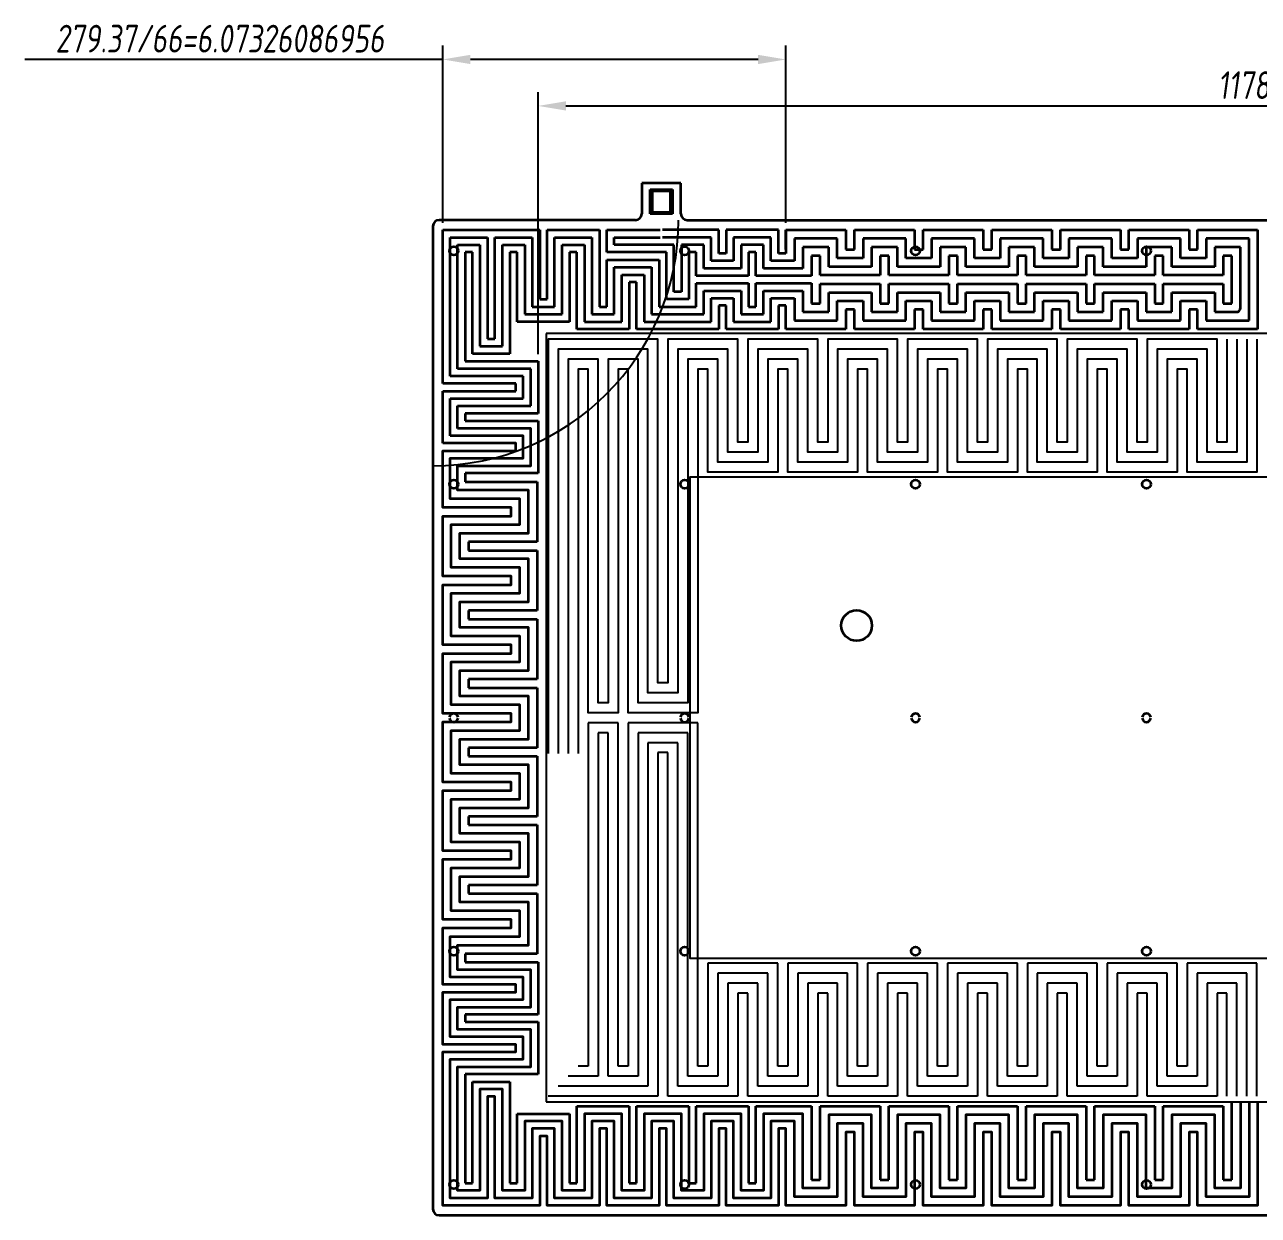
# Model space of a CAD drawing. Header units: millimetres. Extents: x -5937 to 68925, y -3068 to 5300.
# Drawn here: x 52521 to 53526, y 1814 to 2783 of the extents above; entities that cross this region are included whole.
import ezdxf

# ---------------------------------------------------------------- set-up
doc = ezdxf.new("R2010")
doc.units = ezdxf.units.MM
doc.header["$LTSCALE"] = 7
doc.layers.add('参照', color=6, linetype='Continuous', lineweight=9)
doc.layers.add('发热分区', color=20, linetype='Continuous')
doc.styles.add('斜仿宋', font='tssdeng.shx', dxfattribs={"width": 0.8, "oblique": 8, "bigfont": 'tssdchn.shx'})

msp = doc.modelspace()

# ---------------------------------------------------------------- linework, layer by layer
at = {"color": 1}
for p, q in [((52861.727, 2621.921), (52861.727, 2766.314)), ((53141.099, 2621.921), (53141.099, 2766.314)), ((52861.727, 2755.025), (52521.384, 2755.025)), ((53118.521, 2755.025), (52884.305, 2755.025)), ((52939.465, 2515.072), (52939.465, 2728.484)), ((52962.043, 2717.195), (54095.411, 2717.195)), ((53004.487, 2215.212), (52980.104, 2215.212)), ((52980.104, 2215.212), (52980.104, 1935.551)), ((53004.487, 1935.551), (53004.487, 2215.212)), ((53069.509, 2215.212), (53012.615, 2215.212)), ((53012.615, 2215.212), (53012.615, 1935.551)), ((53069.509, 1935.551), (53069.509, 2215.212)), ((52996.359, 2207.085), (52988.232, 2207.085)), ((52988.232, 2207.085), (52988.232, 1927.423)), ((52996.359, 1927.423), (52996.359, 2207.085)), ((53061.381, 2207.085), (53020.743, 2207.085)), ((53020.743, 2207.085), (53020.743, 1927.423)), ((53061.381, 1927.423), (53061.381, 2207.085)), ((53053.253, 2198.957), (53028.87, 2198.957)), ((53028.87, 2198.957), (53028.87, 1919.295)), ((53045.126, 2190.829), (53036.998, 2190.829)), ((53036.998, 2190.829), (53036.998, 1911.168)), ((53045.126, 1911.168), (53045.126, 2190.829)), ((53053.253, 1919.295), (53053.253, 2198.957)), ((53134.531, 2019.531), (53077.637, 2019.531)), ((53077.637, 2019.531), (53077.637, 1935.551)), ((53134.531, 1935.551), (53134.531, 2019.531)), ((53199.552, 2019.531), (53142.658, 2019.531)), ((53142.658, 2019.531), (53142.658, 1935.551)), ((53199.552, 1935.551), (53199.552, 2019.531)), ((53264.574, 2019.531), (53207.68, 2019.531)), ((53207.68, 2019.531), (53207.68, 1935.551)), ((53264.574, 1935.551), (53264.574, 2019.531)), ((53329.596, 2019.531), (53272.702, 2019.531)), ((53272.702, 2019.531), (53272.702, 1935.551)), ((53329.596, 1935.551), (53329.596, 2019.531)), ((53394.618, 2019.531), (53337.724, 2019.531)), ((53337.724, 2019.531), (53337.724, 1935.551)), ((53394.618, 1935.551), (53394.618, 2019.531)), ((53459.64, 2019.531), (53402.746, 2019.531)), ((53402.746, 2019.531), (53402.746, 1935.551)), ((53459.64, 1935.551), (53459.64, 2019.531)), ((53524.661, 2019.531), (53467.767, 2019.531)), ((53467.767, 2019.531), (53467.767, 1935.551)), ((53524.661, 1911.168), (53524.661, 2019.531)), ((53126.403, 2011.404), (53085.764, 2011.404)), ((53085.764, 2011.404), (53085.764, 1927.423)), ((53126.403, 1927.423), (53126.403, 2011.404)), ((53191.425, 2011.404), (53150.786, 2011.404)), ((53150.786, 2011.404), (53150.786, 1927.423)), ((53191.425, 1927.423), (53191.425, 2011.404)), ((53256.447, 2011.404), (53215.808, 2011.404)), ((53215.808, 2011.404), (53215.808, 1927.423)), ((53256.447, 1927.423), (53256.447, 2011.404)), ((53321.468, 2011.404), (53280.83, 2011.404)), ((53280.83, 2011.404), (53280.83, 1927.423)), ((53321.468, 1927.423), (53321.468, 2011.404)), ((53386.49, 2011.404), (53345.851, 2011.404)), ((53345.851, 2011.404), (53345.851, 1927.423)), ((53386.49, 1927.423), (53386.49, 2011.404)), ((53451.512, 2011.404), (53410.873, 2011.404)), ((53410.873, 2011.404), (53410.873, 1927.423)), ((53451.512, 1927.423), (53451.512, 2011.404)), ((53516.534, 2011.404), (53475.895, 2011.404)), ((53475.895, 2011.404), (53475.895, 1927.423)), ((53516.534, 1911.168), (53516.534, 2011.404)), ((53118.275, 2003.276), (53093.892, 2003.276)), ((53093.892, 2003.276), (53093.892, 1919.295)), ((53118.275, 1919.295), (53118.275, 2003.276)), ((53183.297, 2003.276), (53158.914, 2003.276)), ((53158.914, 2003.276), (53158.914, 1919.295)), ((53183.297, 1919.295), (53183.297, 2003.276)), ((53248.319, 2003.276), (53223.936, 2003.276)), ((53223.936, 2003.276), (53223.936, 1919.295)), ((53248.319, 1919.295), (53248.319, 2003.276)), ((53313.341, 2003.276), (53288.957, 2003.276)), ((53288.957, 2003.276), (53288.957, 1919.295)), ((53313.341, 1919.295), (53313.341, 2003.276)), ((53378.362, 2003.276), (53353.979, 2003.276)), ((53353.979, 2003.276), (53353.979, 1919.295)), ((53378.362, 1919.295), (53378.362, 2003.276)), ((53443.384, 2003.276), (53419.001, 2003.276)), ((53419.001, 2003.276), (53419.001, 1919.295)), ((53443.384, 1919.295), (53443.384, 2003.276)), ((53508.406, 2003.276), (53484.023, 2003.276)), ((53484.023, 2003.276), (53484.023, 1919.295)), ((53508.406, 1911.168), (53508.406, 2003.276)), ((53110.147, 1995.148), (53102.02, 1995.148)), ((53102.02, 1995.148), (53102.02, 1911.168)), ((53110.147, 1911.168), (53110.147, 1995.148)), ((53175.169, 1995.148), (53167.042, 1995.148)), ((53167.042, 1995.148), (53167.042, 1911.168)), ((53175.169, 1911.168), (53175.169, 1995.148)), ((53240.191, 1995.148), (53232.063, 1995.148)), ((53232.063, 1995.148), (53232.063, 1911.168)), ((53240.191, 1911.168), (53240.191, 1995.148)), ((53305.213, 1995.148), (53297.085, 1995.148)), ((53297.085, 1995.148), (53297.085, 1911.168)), ((53305.213, 1911.168), (53305.213, 1995.148)), ((53370.235, 1995.148), (53362.107, 1995.148)), ((53362.107, 1995.148), (53362.107, 1911.168)), ((53370.235, 1911.168), (53370.235, 1995.148)), ((53435.256, 1995.148), (53427.129, 1995.148)), ((53427.129, 1995.148), (53427.129, 1911.168)), ((53435.256, 1911.168), (53435.256, 1995.148)), ((53500.278, 1995.148), (53492.151, 1995.148)), ((53492.151, 1995.148), (53492.151, 1911.168)), ((53500.278, 1911.168), (53500.278, 1995.148)), ((52980.104, 1935.551), (52971.976, 1935.551)), ((53012.615, 1935.551), (53004.487, 1935.551)), ((53077.637, 1935.551), (53069.509, 1935.551)), ((53142.658, 1935.551), (53134.531, 1935.551)), ((53207.68, 1935.551), (53199.552, 1935.551)), ((53272.702, 1935.551), (53264.574, 1935.551)), ((53337.724, 1935.551), (53329.596, 1935.551)), ((53402.746, 1935.551), (53394.618, 1935.551)), ((53467.767, 1935.551), (53459.64, 1935.551)), ((53028.87, 1919.295), (52955.721, 1919.295)), ((52988.232, 1927.423), (52963.848, 1927.423)), ((53020.743, 1927.423), (52996.359, 1927.423)), ((53093.892, 1919.295), (53053.253, 1919.295)), ((53085.764, 1927.423), (53061.381, 1927.423)), ((53158.914, 1919.295), (53118.275, 1919.295)), ((53150.786, 1927.423), (53126.403, 1927.423)), ((53223.936, 1919.295), (53183.297, 1919.295)), ((53215.808, 1927.423), (53191.425, 1927.423)), ((53288.957, 1919.295), (53248.319, 1919.295)), ((53280.83, 1927.423), (53256.447, 1927.423)), ((53353.979, 1919.295), (53313.341, 1919.295)), ((53345.851, 1927.423), (53321.468, 1927.423)), ((53419.001, 1919.295), (53378.362, 1919.295)), ((53410.873, 1927.423), (53386.49, 1927.423)), ((53484.023, 1919.295), (53443.384, 1919.295)), ((53475.895, 1927.423), (53451.512, 1927.423)), ((53036.998, 1911.168), (52947.593, 1911.168)), ((53102.02, 1911.168), (53045.126, 1911.168)), ((53167.042, 1911.168), (53110.147, 1911.168)), ((53232.063, 1911.168), (53175.169, 1911.168)), ((53297.085, 1911.168), (53240.191, 1911.168)), ((53362.107, 1911.168), (53305.213, 1911.168)), ((53427.129, 1911.168), (53370.235, 1911.168)), ((53492.151, 1911.168), (53435.256, 1911.168))]:
    msp.add_line(p, q, dxfattribs=at)
at = {"color": 7, "linetype": 'Continuous', "lineweight": 35}
for p, q in [((53039.727, 2654.276), (53023.727, 2654.276)), ((53023.727, 2654.276), (53023.727, 2629.276)), ((53055.727, 2654.276), (53039.727, 2654.276)), ((53055.727, 2629.276), (53055.727, 2654.276)), ((53030.727, 2649.276), (53032.227, 2647.776)), ((53030.727, 2629.276), (53030.727, 2649.276)), ((53030.727, 2649.276), (53048.727, 2649.276)), ((53032.227, 2647.776), (53032.227, 2630.776)), ((53047.227, 2647.776), (53032.227, 2647.776)), ((53047.227, 2647.776), (53048.727, 2649.276)), ((53047.227, 2630.776), (53047.227, 2647.776)), ((53048.727, 2649.276), (53048.727, 2629.276)), ((53018.727, 2624.276), (52858.727, 2624.276)), ((53032.227, 2630.776), (53030.727, 2629.276)), ((53048.727, 2629.276), (53030.727, 2629.276)), ((53032.227, 2630.776), (53047.227, 2630.776)), ((53048.727, 2629.276), (53047.227, 2630.776)), ((53060.727, 2624.276), (53996.727, 2624.276)), ((52853.727, 2619.276), (52853.727, 1819.276))]:
    msp.add_line(p, q, dxfattribs=at)
at = {"color": 1}
for points in [[(53500.278, 2527.385), (53500.278, 2443.404), (53492.151, 2443.404), (53492.151, 2527.385), (53435.256, 2527.385), (53435.256, 2443.404), (53427.129, 2443.404), (53427.129, 2527.385), (53370.235, 2527.385), (53370.235, 2443.404), (53362.107, 2443.404), (53362.107, 2527.385), (53305.213, 2527.385), (53305.213, 2443.404), (53297.085, 2443.404), (53297.085, 2527.385), (53240.191, 2527.385), (53240.191, 2443.404), (53232.063, 2443.404), (53232.063, 2527.385), (53175.169, 2527.385), (53175.169, 2443.404), (53167.042, 2443.404), (53167.042, 2527.385), (53110.147, 2527.385), (53110.147, 2443.404), (53102.02, 2443.404), (53102.02, 2527.385), (53045.126, 2527.385), (53045.126, 2247.723), (53036.998, 2247.723), (53036.998, 2527.385), (52947.593, 2527.385), (52947.593, 2190.062)], [(53508.406, 2527.385), (53508.406, 2435.277), (53484.023, 2435.277), (53484.023, 2519.257), (53443.384, 2519.257), (53443.384, 2435.277), (53419.001, 2435.277), (53419.001, 2519.257), (53378.362, 2519.257), (53378.362, 2435.277), (53353.979, 2435.277), (53353.979, 2519.257), (53313.341, 2519.257), (53313.341, 2435.277), (53288.957, 2435.277), (53288.957, 2519.257), (53248.319, 2519.257), (53248.319, 2435.277), (53223.936, 2435.277), (53223.936, 2519.257), (53183.297, 2519.257), (53183.297, 2435.277), (53158.914, 2435.277), (53158.914, 2519.257), (53118.275, 2519.257), (53118.275, 2435.277), (53093.892, 2435.277), (53093.892, 2519.257), (53053.253, 2519.257), (53053.253, 2239.596), (53028.87, 2239.596), (53028.87, 2519.257), (52955.721, 2519.257), (52955.721, 2190.062)], [(53516.534, 2527.385), (53516.534, 2427.149), (53475.895, 2427.149), (53475.895, 2511.13), (53451.512, 2511.13), (53451.512, 2427.149), (53410.873, 2427.149), (53410.873, 2511.13), (53386.49, 2511.13), (53386.49, 2427.149), (53345.851, 2427.149), (53345.851, 2511.13), (53321.468, 2511.13), (53321.468, 2427.149), (53280.83, 2427.149), (53280.83, 2511.13), (53256.447, 2511.13), (53256.447, 2427.149), (53215.808, 2427.149), (53215.808, 2511.13), (53191.425, 2511.13), (53191.425, 2427.149), (53150.786, 2427.149), (53150.786, 2511.13), (53126.403, 2511.13), (53126.403, 2427.149), (53085.764, 2427.149), (53085.764, 2511.13), (53061.381, 2511.13), (53061.381, 2231.468), (53020.743, 2231.468), (53020.743, 2511.13), (52996.359, 2511.13), (52996.359, 2231.468), (52988.232, 2231.468), (52988.232, 2511.13), (52963.848, 2511.13), (52963.848, 2190.062)], [(53524.661, 2527.385), (53524.661, 2419.021), (53467.767, 2419.021), (53467.767, 2503.002), (53459.64, 2503.002), (53459.64, 2419.021), (53402.746, 2419.021), (53402.746, 2503.002), (53394.618, 2503.002), (53394.618, 2419.021), (53337.724, 2419.021), (53337.724, 2503.002), (53329.596, 2503.002), (53329.596, 2419.021), (53272.702, 2419.021), (53272.702, 2503.002), (53264.574, 2503.002), (53264.574, 2419.021), (53207.68, 2419.021), (53207.68, 2503.002), (53199.552, 2503.002), (53199.552, 2419.021), (53142.658, 2419.021), (53142.658, 2503.002), (53134.531, 2503.002), (53134.531, 2419.021), (53077.637, 2419.021), (53077.637, 2503.002), (53069.509, 2503.002), (53069.509, 2223.34), (53012.615, 2223.34), (53012.615, 2503.002), (53004.487, 2503.002), (53004.487, 2223.34), (52980.104, 2223.34), (52980.104, 2503.002), (52971.976, 2503.002), (52971.976, 2190.062)]]:
    msp.add_lwpolyline(points, dxfattribs=at)
at = {"color": 7, "linetype": 'Continuous', "lineweight": 35}
for points in [[(52874.191, 2219.776, 0.8660254), (52867.263, 2219.776)], [(53062.191, 2219.776, 0.8660254), (53055.263, 2219.776)], [(53250.191, 2219.776, 0.8660254), (53243.263, 2219.776)], [(53438.191, 2219.776, 0.8660254), (53431.263, 2219.776)], [(52867.263, 2218.776, 0.8660254), (52874.191, 2218.776)], [(53055.263, 2218.776, 0.8660254), (53062.191, 2218.776)], [(53243.263, 2218.776, 0.8660254), (53250.191, 2218.776)], [(53431.263, 2218.776, 0.8660254), (53438.191, 2218.776)], [(52853.727, 1819.276, 0.41421356), (52858.727, 1814.276), (54198.727, 1814.276, 0.41421356), (54203.727, 1819.276)]]:
    msp.add_lwpolyline(points, format="xyb", dxfattribs=at)
for centre, radius in [((52870.727, 2599.276), 3.5), ((53058.727, 2599.276), 3.5), ((53246.727, 2599.276), 3.5), ((53434.727, 2599.276), 3.5), ((52870.727, 2409.276), 3.5), ((53058.727, 2409.276), 3.5), ((53246.727, 2409.276), 3.5), ((53434.727, 2409.276), 3.5), ((53198.727, 2294.276), 12.5), ((52870.727, 2029.276), 3.5), ((53058.727, 2029.276), 3.5), ((53246.727, 2029.276), 3.5), ((53434.727, 2029.276), 3.5), ((52870.727, 1839.276), 3.5), ((53058.727, 1839.276), 3.5), ((53246.727, 1839.276), 3.5), ((53434.727, 1839.276), 3.5)]:
    msp.add_circle(centre, radius, dxfattribs=at)
for centre, start, end in [((52858.727, 2619.276), 90, 180), ((53018.727, 2629.276), 270, 0), ((53060.727, 2629.276), 180, 270)]:
    msp.add_arc(centre, 5, start, end, dxfattribs=at)
at = {"color": 1}
msp.add_arc((52853.727, 2624.276), 200, 270, 360, dxfattribs=at)
for points in [[(52884.305, 2758.788), (52884.305, 2751.263), (52861.727, 2755.025)], [(53118.521, 2751.263), (53118.521, 2758.788), (53141.099, 2755.025)], [(52962.043, 2720.958), (52962.043, 2713.432), (52939.465, 2717.195)]]:
    msp.add_solid(points, dxfattribs=at)
at = {"layer": '参照', "linetype": 'Continuous', "lineweight": 35}
for p, q in [((52861.727, 2491.208), (52861.727, 2616.276)), ((52861.727, 2616.276), (52940.679, 2616.276)), ((52940.679, 2616.276), (52940.679, 2559.806)), ((52946.753, 2559.806), (52946.753, 2616.276)), ((52946.753, 2616.276), (52989.266, 2616.276)), ((52989.266, 2616.276), (52989.266, 2553.733)), ((52995.339, 2598.057), (52995.339, 2616.276)), ((52995.339, 2616.276), (53038.727, 2616.276)), ((53086.438, 2616.276), (53040.727, 2616.276)), ((53086.438, 2597.151), (53086.438, 2616.276)), ((53135.024, 2616.276), (53092.511, 2616.276)), ((53092.511, 2616.276), (53092.511, 2597.151)), ((53135.024, 2597.151), (53135.024, 2616.276)), ((53141.099, 2600.34), (53141.099, 2616.276)), ((53141.099, 2616.276), (53141.099, 2597.151)), ((53141.099, 2616.276), (53189.989, 2616.276)), ((53189.989, 2616.276), (53189.989, 2600.34)), ((53196.973, 2600.34), (53196.973, 2616.276)), ((53196.973, 2616.276), (53245.863, 2616.276)), ((53245.863, 2616.276), (53245.863, 2600.34)), ((53252.847, 2600.34), (53252.847, 2616.276)), ((53252.847, 2616.276), (53301.738, 2616.276)), ((53301.738, 2616.276), (53301.738, 2600.34)), ((53308.722, 2600.34), (53308.722, 2616.276)), ((53308.722, 2616.276), (53357.612, 2616.276)), ((53357.612, 2616.276), (53357.612, 2600.34)), ((53364.596, 2600.34), (53364.596, 2616.276)), ((53364.596, 2616.276), (53413.486, 2616.276)), ((53413.486, 2616.276), (53413.486, 2600.34)), ((53420.47, 2600.34), (53420.47, 2616.276)), ((53420.47, 2616.276), (53469.361, 2616.276)), ((53469.361, 2616.276), (53469.361, 2600.34)), ((53476.345, 2600.34), (53476.345, 2616.276)), ((53476.345, 2616.276), (53525.235, 2616.276)), ((53525.235, 2616.276), (53525.235, 2535.513)), ((52867.8, 2497.281), (52867.8, 2610.203)), ((52867.8, 2610.203), (52898.167, 2610.203)), ((52873.874, 2503.354), (52873.874, 2604.13)), ((52873.874, 2604.13), (52892.093, 2604.13)), ((52892.093, 2604.13), (52892.093, 2521.574)), ((52898.167, 2610.203), (52898.167, 2527.647)), ((52904.24, 2527.647), (52904.24, 2610.203)), ((52904.24, 2610.203), (52934.606, 2610.203)), ((52910.313, 2521.574), (52910.313, 2604.13)), ((52910.313, 2604.13), (52928.533, 2604.13)), ((52928.533, 2604.13), (52928.533, 2547.659)), ((52934.606, 2610.203), (52934.606, 2553.733)), ((52952.826, 2553.733), (52952.826, 2610.203)), ((52952.826, 2610.203), (52983.192, 2610.203)), ((52958.899, 2547.659), (52958.899, 2604.13)), ((52958.899, 2604.13), (52977.119, 2604.13)), ((52977.119, 2604.13), (52977.119, 2541.586)), ((52983.192, 2610.203), (52983.192, 2547.659)), ((53001.412, 2604.13), (53001.412, 2610.203)), ((53001.412, 2610.203), (53038.727, 2610.203)), ((53049.998, 2604.13), (53001.412, 2604.13)), ((53080.364, 2610.203), (53040.727, 2610.203)), ((53049.998, 2565.879), (53049.998, 2604.13)), ((53074.291, 2604.13), (53056.071, 2604.13)), ((53056.071, 2604.13), (53056.071, 2565.879)), ((53074.291, 2585.004), (53074.291, 2604.13)), ((53080.364, 2591.078), (53080.364, 2610.203)), ((53128.951, 2610.203), (53098.584, 2610.203)), ((53098.584, 2610.203), (53098.584, 2591.078)), ((53122.877, 2604.13), (53104.657, 2604.13)), ((53104.657, 2604.13), (53104.657, 2585.004)), ((53122.877, 2585.004), (53122.877, 2604.13)), ((53128.951, 2591.078), (53128.951, 2610.203)), ((53183.005, 2609.292), (53148.083, 2609.292)), ((53148.083, 2609.292), (53148.083, 2591.078)), ((53176.02, 2602.308), (53155.067, 2602.308)), ((53155.067, 2602.308), (53155.067, 2585.004)), ((53176.02, 2586.371), (53176.02, 2602.308)), ((53183.005, 2593.355), (53183.005, 2609.292)), ((53238.879, 2609.292), (53203.957, 2609.292)), ((53203.957, 2609.292), (53203.957, 2593.355)), ((53231.895, 2602.308), (53210.942, 2602.308)), ((53210.942, 2602.308), (53210.942, 2586.371)), ((53231.895, 2586.371), (53231.895, 2602.308)), ((53238.879, 2593.355), (53238.879, 2609.292)), ((53294.753, 2609.292), (53259.832, 2609.292)), ((53259.832, 2609.292), (53259.832, 2593.355)), ((53287.769, 2602.308), (53266.816, 2602.308)), ((53266.816, 2602.308), (53266.816, 2586.371)), ((53287.769, 2586.371), (53287.769, 2602.308)), ((53294.753, 2593.355), (53294.753, 2609.292)), ((53350.628, 2609.292), (53315.706, 2609.292)), ((53315.706, 2609.292), (53315.706, 2593.355)), ((53343.643, 2602.308), (53322.69, 2602.308)), ((53322.69, 2602.308), (53322.69, 2586.371)), ((53343.643, 2586.371), (53343.643, 2602.308)), ((53350.628, 2593.355), (53350.628, 2609.292)), ((53406.502, 2609.292), (53371.58, 2609.292)), ((53371.58, 2609.292), (53371.58, 2593.355)), ((53399.518, 2602.308), (53378.565, 2602.308)), ((53378.565, 2602.308), (53378.565, 2586.371)), ((53399.518, 2586.371), (53399.518, 2602.308)), ((53406.502, 2593.355), (53406.502, 2609.292)), ((53462.376, 2609.292), (53427.455, 2609.292)), ((53427.455, 2609.292), (53427.455, 2593.355)), ((53455.392, 2602.308), (53434.439, 2602.308)), ((53434.439, 2602.308), (53434.439, 2586.371)), ((53455.392, 2586.371), (53455.392, 2602.308)), ((53462.376, 2593.355), (53462.376, 2609.292)), ((53518.251, 2609.292), (53483.329, 2609.292)), ((53483.329, 2609.292), (53483.329, 2593.355)), ((53511.266, 2602.308), (53490.313, 2602.308)), ((53490.313, 2602.308), (53490.313, 2586.371)), ((53511.266, 2552.781), (53511.266, 2602.308)), ((53518.251, 2542.497), (53518.251, 2609.292)), ((52886.02, 2598.057), (52879.947, 2598.057)), ((52879.947, 2598.057), (52879.947, 2509.428)), ((52886.02, 2515.501), (52886.02, 2598.057)), ((52922.46, 2598.057), (52916.386, 2598.057)), ((52916.386, 2598.057), (52916.386, 2515.501)), ((52922.46, 2541.586), (52922.46, 2598.057)), ((52971.046, 2598.057), (52964.972, 2598.057)), ((52964.972, 2598.057), (52964.972, 2541.586)), ((52971.046, 2535.513), (52971.046, 2598.057)), ((53043.925, 2598.057), (52995.339, 2598.057)), ((52995.339, 2553.733), (52995.339, 2591.983)), ((52995.339, 2591.983), (53037.852, 2591.983)), ((53037.852, 2591.983), (53037.852, 2553.733)), ((53043.925, 2559.806), (53043.925, 2598.057)), ((53068.218, 2598.057), (53062.145, 2598.057)), ((53062.145, 2598.057), (53062.145, 2559.806)), ((53068.218, 2578.931), (53068.218, 2598.057)), ((53092.511, 2597.151), (53086.438, 2597.151)), ((53116.804, 2598.057), (53110.731, 2598.057)), ((53110.731, 2598.057), (53110.731, 2578.931)), ((53116.804, 2578.931), (53116.804, 2598.057)), ((53141.099, 2597.151), (53135.024, 2597.151)), ((53169.036, 2595.323), (53162.052, 2595.323)), ((53162.052, 2595.323), (53162.052, 2578.931)), ((53169.036, 2579.387), (53169.036, 2595.323)), ((53203.957, 2593.355), (53183.005, 2593.355)), ((53189.989, 2600.34), (53196.973, 2600.34)), ((53224.91, 2595.323), (53217.926, 2595.323)), ((53217.926, 2595.323), (53217.926, 2579.387)), ((53224.91, 2579.387), (53224.91, 2595.323)), ((53259.832, 2593.355), (53238.879, 2593.355)), ((53245.863, 2600.34), (53252.847, 2600.34)), ((53280.785, 2595.323), (53273.8, 2595.323)), ((53273.8, 2595.323), (53273.8, 2579.387)), ((53280.785, 2579.387), (53280.785, 2595.323)), ((53315.706, 2593.355), (53294.753, 2593.355)), ((53301.738, 2600.34), (53308.722, 2600.34)), ((53336.659, 2595.323), (53329.675, 2595.323)), ((53329.675, 2595.323), (53329.675, 2579.387)), ((53336.659, 2579.387), (53336.659, 2595.323)), ((53371.58, 2593.355), (53350.628, 2593.355)), ((53357.612, 2600.34), (53364.596, 2600.34)), ((53392.533, 2595.323), (53385.549, 2595.323)), ((53385.549, 2595.323), (53385.549, 2579.387)), ((53392.533, 2579.387), (53392.533, 2595.323)), ((53427.455, 2593.355), (53406.502, 2593.355)), ((53413.486, 2600.34), (53420.47, 2600.34)), ((53448.408, 2595.323), (53441.423, 2595.323)), ((53441.423, 2595.323), (53441.423, 2579.387)), ((53448.408, 2579.387), (53448.408, 2595.323)), ((53483.329, 2593.355), (53462.376, 2593.355)), ((53469.361, 2600.34), (53476.345, 2600.34)), ((53504.282, 2595.323), (53497.298, 2595.323)), ((53497.298, 2595.323), (53497.298, 2579.387)), ((53504.282, 2556.466), (53504.282, 2595.323)), ((53001.412, 2547.659), (53001.412, 2585.91)), ((53001.412, 2585.91), (53031.778, 2585.91)), ((53031.778, 2585.91), (53031.778, 2547.659)), ((53104.657, 2585.004), (53074.291, 2585.004)), ((53098.584, 2591.078), (53080.364, 2591.078)), ((53155.067, 2585.004), (53122.877, 2585.004)), ((53148.083, 2591.078), (53128.951, 2591.078)), ((53210.942, 2586.371), (53176.02, 2586.371)), ((53266.816, 2586.371), (53231.895, 2586.371)), ((53322.69, 2586.371), (53287.769, 2586.371)), ((53378.565, 2586.371), (53343.643, 2586.371)), ((53434.439, 2586.371), (53399.518, 2586.371)), ((53490.313, 2586.371), (53455.392, 2586.371)), ((53007.485, 2541.586), (53007.485, 2579.837)), ((53007.485, 2579.837), (53025.705, 2579.837)), ((53019.632, 2573.764), (53013.559, 2573.764)), ((53013.559, 2573.764), (53013.559, 2535.513)), ((53019.632, 2535.513), (53019.632, 2573.764)), ((53025.705, 2579.837), (53025.705, 2541.586)), ((53110.731, 2578.931), (53068.218, 2578.931)), ((53068.218, 2553.733), (53068.218, 2572.858)), ((53068.218, 2572.858), (53110.731, 2572.858)), ((53110.731, 2572.858), (53110.731, 2553.733)), ((53162.052, 2578.931), (53116.804, 2578.931)), ((53116.804, 2553.733), (53116.804, 2572.858)), ((53116.804, 2572.858), (53162.052, 2572.858)), ((53162.052, 2572.858), (53162.052, 2556.466)), ((53217.926, 2579.387), (53169.036, 2579.387)), ((53169.036, 2556.466), (53169.036, 2572.402)), ((53169.036, 2572.402), (53217.926, 2572.402)), ((53217.926, 2572.402), (53217.926, 2556.466)), ((53273.8, 2579.387), (53224.91, 2579.387)), ((53224.91, 2556.466), (53224.91, 2572.402)), ((53224.91, 2572.402), (53273.8, 2572.402)), ((53273.8, 2572.402), (53273.8, 2556.466)), ((53329.675, 2579.387), (53280.785, 2579.387)), ((53280.785, 2556.466), (53280.785, 2572.402)), ((53280.785, 2572.402), (53329.675, 2572.402)), ((53329.675, 2572.402), (53329.675, 2556.466)), ((53385.549, 2579.387), (53336.659, 2579.387)), ((53336.659, 2556.466), (53336.659, 2572.402)), ((53336.659, 2572.402), (53385.549, 2572.402)), ((53385.549, 2572.402), (53385.549, 2556.466)), ((53441.423, 2579.387), (53392.533, 2579.387)), ((53392.533, 2556.466), (53392.533, 2572.402)), ((53392.533, 2572.402), (53441.423, 2572.402)), ((53441.423, 2572.402), (53441.423, 2556.466)), ((53497.298, 2579.387), (53448.408, 2579.387)), ((53448.408, 2556.466), (53448.408, 2572.402)), ((53448.408, 2572.402), (53497.298, 2572.402)), ((53497.298, 2572.402), (53497.298, 2556.466)), ((53056.071, 2565.879), (53049.998, 2565.879)), ((53074.291, 2547.659), (53074.291, 2566.785)), ((53074.291, 2566.785), (53104.657, 2566.785)), ((53104.657, 2566.785), (53104.657, 2547.659)), ((53122.877, 2547.659), (53122.877, 2566.785)), ((53122.877, 2566.785), (53155.067, 2566.785)), ((53155.067, 2566.785), (53155.067, 2549.481)), ((53176.02, 2549.481), (53176.02, 2565.418)), ((53176.02, 2565.418), (53210.942, 2565.418)), ((53210.942, 2565.418), (53210.942, 2549.481)), ((53231.895, 2549.481), (53231.895, 2565.418)), ((53231.895, 2565.418), (53266.816, 2565.418)), ((53266.816, 2565.418), (53266.816, 2549.481)), ((53287.769, 2549.481), (53287.769, 2565.418)), ((53287.769, 2565.418), (53322.69, 2565.418)), ((53322.69, 2565.418), (53322.69, 2549.481)), ((53343.643, 2549.481), (53343.643, 2565.418)), ((53343.643, 2565.418), (53378.565, 2565.418)), ((53378.565, 2565.418), (53378.565, 2549.481)), ((53399.518, 2549.481), (53399.518, 2565.418)), ((53399.518, 2565.418), (53434.439, 2565.418)), ((53434.439, 2565.418), (53434.439, 2549.481)), ((53455.392, 2549.481), (53455.392, 2565.418)), ((53455.392, 2565.418), (53490.313, 2565.418)), ((53490.313, 2565.418), (53490.313, 2549.481)), ((52934.606, 2553.733), (52952.826, 2553.733)), ((52940.679, 2559.806), (52946.753, 2559.806)), ((52989.266, 2553.733), (52995.339, 2553.733)), ((53037.852, 2553.733), (53068.218, 2553.733)), ((53062.145, 2559.806), (53043.925, 2559.806)), ((53080.364, 2541.586), (53080.364, 2560.711)), ((53080.364, 2560.711), (53098.584, 2560.711)), ((53092.511, 2554.638), (53086.438, 2554.638)), ((53086.438, 2554.638), (53086.438, 2535.513)), ((53092.511, 2535.513), (53092.511, 2554.638)), ((53098.584, 2560.711), (53098.584, 2541.586)), ((53110.731, 2553.733), (53116.804, 2553.733)), ((53128.951, 2541.586), (53128.951, 2560.711)), ((53128.951, 2560.711), (53148.083, 2560.711)), ((53141.099, 2554.638), (53135.024, 2554.638)), ((53135.024, 2554.638), (53135.024, 2535.513)), ((53141.099, 2535.513), (53141.099, 2554.638)), ((53148.083, 2560.711), (53148.083, 2542.497)), ((53162.052, 2556.466), (53169.036, 2556.466)), ((53183.005, 2542.497), (53183.005, 2558.434)), ((53183.005, 2558.434), (53203.957, 2558.434)), ((53196.973, 2551.45), (53189.989, 2551.45)), ((53189.989, 2551.45), (53189.989, 2535.513)), ((53196.973, 2535.513), (53196.973, 2551.45)), ((53203.957, 2558.434), (53203.957, 2542.497)), ((53217.926, 2556.466), (53224.91, 2556.466)), ((53238.879, 2542.497), (53238.879, 2558.434)), ((53238.879, 2558.434), (53259.832, 2558.434)), ((53252.847, 2551.45), (53245.863, 2551.45)), ((53245.863, 2551.45), (53245.863, 2535.513)), ((53252.847, 2535.513), (53252.847, 2551.45)), ((53259.832, 2558.434), (53259.832, 2542.497)), ((53273.8, 2556.466), (53280.785, 2556.466)), ((53294.753, 2542.497), (53294.753, 2558.434)), ((53294.753, 2558.434), (53315.706, 2558.434)), ((53308.722, 2551.45), (53301.738, 2551.45)), ((53301.738, 2551.45), (53301.738, 2535.513)), ((53308.722, 2535.513), (53308.722, 2551.45)), ((53315.706, 2558.434), (53315.706, 2542.497)), ((53329.675, 2556.466), (53336.659, 2556.466)), ((53350.628, 2542.497), (53350.628, 2558.434)), ((53350.628, 2558.434), (53371.58, 2558.434)), ((53364.596, 2551.45), (53357.612, 2551.45)), ((53357.612, 2551.45), (53357.612, 2535.513)), ((53364.596, 2535.513), (53364.596, 2551.45)), ((53371.58, 2558.434), (53371.58, 2542.497)), ((53385.549, 2556.466), (53392.533, 2556.466)), ((53406.502, 2542.497), (53406.502, 2558.434)), ((53406.502, 2558.434), (53427.455, 2558.434)), ((53420.47, 2551.45), (53413.486, 2551.45)), ((53413.486, 2551.45), (53413.486, 2535.513)), ((53420.47, 2535.513), (53420.47, 2551.45)), ((53427.455, 2558.434), (53427.455, 2542.497)), ((53441.423, 2556.466), (53448.408, 2556.466)), ((53462.376, 2542.497), (53462.376, 2558.434)), ((53462.376, 2558.434), (53483.329, 2558.434)), ((53476.345, 2551.45), (53469.361, 2551.45)), ((53469.361, 2551.45), (53469.361, 2535.513)), ((53476.345, 2535.513), (53476.345, 2551.45)), ((53483.329, 2558.434), (53483.329, 2542.497)), ((53497.298, 2556.466), (53504.282, 2556.466)), ((52964.972, 2541.586), (52922.46, 2541.586)), ((52928.533, 2547.659), (52958.899, 2547.659)), ((52977.119, 2541.586), (53007.485, 2541.586)), ((52983.192, 2547.659), (53001.412, 2547.659)), ((53025.705, 2541.586), (53080.364, 2541.586)), ((53031.778, 2547.659), (53074.291, 2547.659)), ((53098.584, 2541.586), (53128.951, 2541.586)), ((53104.657, 2547.659), (53122.877, 2547.659)), ((53148.083, 2542.497), (53183.005, 2542.497)), ((53155.067, 2549.481), (53176.02, 2549.481)), ((53203.957, 2542.497), (53238.879, 2542.497)), ((53210.942, 2549.481), (53231.895, 2549.481)), ((53259.832, 2542.497), (53294.753, 2542.497)), ((53266.816, 2549.481), (53287.769, 2549.481)), ((53315.706, 2542.497), (53350.628, 2542.497)), ((53322.69, 2549.481), (53343.643, 2549.481)), ((53371.58, 2542.497), (53406.502, 2542.497)), ((53378.565, 2549.481), (53399.518, 2549.481)), ((53427.455, 2542.497), (53462.376, 2542.497)), ((53434.439, 2549.481), (53455.392, 2549.481)), ((53483.329, 2542.497), (53518.251, 2542.497)), ((53490.313, 2549.481), (53507.966, 2549.481)), ((53013.559, 2535.513), (52971.046, 2535.513)), ((53086.438, 2535.513), (53019.632, 2535.513)), ((53135.024, 2535.513), (53092.511, 2535.513)), ((53189.989, 2535.513), (53141.099, 2535.513)), ((53245.863, 2535.513), (53196.973, 2535.513)), ((53301.738, 2535.513), (53252.847, 2535.513)), ((53357.612, 2535.513), (53308.722, 2535.513)), ((53413.486, 2535.513), (53364.596, 2535.513)), ((53469.361, 2535.513), (53420.47, 2535.513)), ((53525.235, 2535.513), (53476.345, 2535.513)), ((52892.093, 2521.574), (52910.313, 2521.574)), ((52898.167, 2527.647), (52904.24, 2527.647)), ((52916.386, 2515.501), (52886.02, 2515.501)), ((52933.392, 2503.354), (52873.874, 2503.354)), ((52879.947, 2509.428), (52939.465, 2509.428)), ((52933.392, 2472.988), (52933.392, 2503.354)), ((52939.465, 2509.428), (52939.465, 2466.915)), ((52921.246, 2491.208), (52861.727, 2491.208)), ((52927.319, 2497.281), (52867.8, 2497.281)), ((52921.246, 2485.135), (52921.246, 2491.208)), ((52927.319, 2479.061), (52927.319, 2497.281)), ((52861.727, 2442.622), (52861.727, 2485.135)), ((52861.727, 2485.135), (52921.246, 2485.135)), ((52867.8, 2448.695), (52867.8, 2479.061)), ((52867.8, 2479.061), (52927.319, 2479.061)), ((52873.874, 2454.768), (52873.874, 2472.988)), ((52873.874, 2472.988), (52933.392, 2472.988)), ((52939.465, 2466.915), (52879.947, 2466.915)), ((52879.947, 2466.915), (52879.947, 2460.842)), ((52879.947, 2460.842), (52939.465, 2460.842)), ((52939.465, 2460.842), (52939.465, 2418.329)), ((52939.465, 2418.329), (52879.947, 2418.329)), ((52879.947, 2418.329), (52879.947, 2411.344)), ((52879.947, 2411.344), (52938.554, 2411.344)), ((52938.554, 2411.344), (52938.554, 2362.454)), ((52938.554, 2362.454), (52882.68, 2362.454)), ((52882.68, 2362.454), (52882.68, 2355.47)), ((52882.68, 2355.47), (52938.554, 2355.47)), ((52938.554, 2355.47), (52938.554, 2306.58)), ((52938.554, 2306.58), (52882.68, 2306.58)), ((52882.68, 2306.58), (52882.68, 2299.596)), ((52882.68, 2299.596), (52938.554, 2299.596)), ((52938.554, 2299.596), (52938.554, 2250.706)), ((52938.554, 2250.706), (52882.68, 2250.706)), ((52882.68, 2250.706), (52882.68, 2243.721)), ((52882.68, 2243.721), (52938.554, 2243.721)), ((52938.554, 2243.721), (52938.554, 2194.831)), ((52938.554, 2194.831), (52882.68, 2194.831)), ((52882.68, 2194.831), (52882.68, 2187.847)), ((52882.68, 2187.847), (52938.554, 2187.847)), ((52938.554, 2187.847), (52938.554, 2138.957)), ((52938.554, 2138.957), (52882.68, 2138.957)), ((52882.68, 2138.957), (52882.68, 2131.973)), ((52882.68, 2131.973), (52938.554, 2131.973)), ((52938.554, 2131.973), (52938.554, 2083.083)), ((52938.554, 2083.083), (52882.68, 2083.083)), ((52882.68, 2083.083), (52882.68, 2076.098)), ((52882.68, 2076.098), (52938.554, 2076.098)), ((52938.554, 2076.098), (52938.554, 2027.208)), ((52938.554, 2027.208), (52879.947, 2027.208)), ((52879.947, 2027.208), (52879.947, 2020.224)), ((52879.947, 2020.224), (52939.465, 2020.224)), ((52939.465, 2020.224), (52939.465, 1977.711)), ((52939.465, 1977.711), (52879.947, 1977.711)), ((52879.947, 1977.711), (52879.947, 1971.638)), ((52879.947, 1971.638), (52939.465, 1971.638)), ((52939.465, 1971.638), (52939.465, 1929.125)), ((52939.465, 1929.125), (52879.947, 1929.125)), ((52879.947, 1929.125), (52879.947, 1840.496)), ((52886.02, 1840.496), (52886.02, 1923.052)), ((52886.02, 1923.052), (52916.386, 1923.052)), ((52916.386, 1923.052), (52916.386, 1840.496)), ((52971.046, 1840.496), (52971.046, 1903.04)), ((53013.559, 1903.04), (53013.559, 1840.496)), ((53019.632, 1840.496), (53019.632, 1903.04)), ((53062.145, 1903.04), (53062.145, 1840.496)), ((53068.218, 1840.496), (53068.218, 1903.04)), ((53110.731, 1903.04), (53110.731, 1840.496)), ((53116.804, 1840.496), (53116.804, 1903.04)), ((53162.052, 1903.04), (53162.052, 1843.229)), ((53169.036, 1843.229), (53169.036, 1903.04)), ((53217.926, 1903.04), (53217.926, 1843.229)), ((53224.91, 1843.229), (53224.91, 1903.04)), ((53273.8, 1903.04), (53273.8, 1843.229)), ((53280.785, 1843.229), (53280.785, 1903.04)), ((53329.675, 1903.04), (53329.675, 1843.229)), ((53336.659, 1843.229), (53336.659, 1903.04)), ((53385.549, 1903.04), (53385.549, 1843.229)), ((53392.533, 1843.229), (53392.533, 1903.04)), ((53441.423, 1903.04), (53441.423, 1843.229)), ((53448.408, 1843.229), (53448.408, 1903.04)), ((53497.298, 1903.04), (53497.298, 1843.229)), ((53504.282, 1843.229), (53504.282, 1906.532)), ((52922.46, 1840.496), (52922.46, 1896.967)), ((52922.46, 1896.967), (52964.972, 1896.967)), ((52964.972, 1896.967), (52964.972, 1840.496)), ((52879.947, 1840.496), (52886.02, 1840.496)), ((52916.386, 1840.496), (52922.46, 1840.496)), ((52964.972, 1840.496), (52971.046, 1840.496)), ((53013.559, 1840.496), (53019.632, 1840.496)), ((53062.145, 1840.496), (53068.218, 1840.496)), ((53110.731, 1840.496), (53116.804, 1840.496)), ((53162.052, 1843.229), (53169.036, 1843.229)), ((53217.926, 1843.229), (53224.91, 1843.229)), ((53273.8, 1843.229), (53280.785, 1843.229)), ((53329.675, 1843.229), (53336.659, 1843.229)), ((53385.549, 1843.229), (53392.533, 1843.229)), ((53441.423, 1843.229), (53448.408, 1843.229)), ((53497.298, 1843.229), (53504.282, 1843.229))]:
    msp.add_line(p, q, dxfattribs=at)
for points in [[(53511.266, 1906.532), (53511.266, 1836.245), (53490.313, 1836.245), (53490.313, 1896.056), (53455.392, 1896.056), (53455.392, 1836.245), (53434.439, 1836.245), (53434.439, 1896.056), (53399.518, 1896.056), (53399.518, 1836.245), (53378.565, 1836.245), (53378.565, 1896.056), (53343.643, 1896.056), (53343.643, 1836.245), (53322.69, 1836.245), (53322.69, 1896.056), (53287.769, 1896.056), (53287.769, 1836.245), (53266.816, 1836.245), (53266.816, 1896.056), (53231.895, 1896.056), (53231.895, 1836.245), (53210.942, 1836.245), (53210.942, 1896.056), (53176.02, 1896.056), (53176.02, 1836.245), (53155.067, 1836.245), (53155.067, 1896.967), (53122.877, 1896.967), (53122.877, 1834.423), (53104.657, 1834.423), (53104.657, 1896.967), (53074.291, 1896.967), (53074.291, 1834.423), (53056.071, 1834.423), (53056.071, 1896.967), (53025.705, 1896.967), (53025.705, 1834.423), (53007.485, 1834.423), (53007.485, 1896.967), (52977.119, 1896.967), (52977.119, 1834.423), (52958.899, 1834.423), (52958.899, 1890.893), (52928.533, 1890.893), (52928.533, 1834.423), (52910.313, 1834.423), (52910.313, 1916.979), (52892.093, 1916.979), (52892.093, 1834.423), (52873.874, 1834.423), (52873.874, 1935.198), (52933.392, 1935.198), (52933.392, 1965.565), (52873.874, 1965.565), (52873.874, 1983.784), (52933.392, 1983.784), (52933.392, 2014.151), (52873.874, 2014.151), (52873.874, 2034.193), (52931.57, 2034.193), (52931.57, 2069.114), (52875.696, 2069.114), (52875.696, 2090.067), (52931.57, 2090.067), (52931.57, 2124.988), (52875.696, 2124.988), (52875.696, 2145.941), (52931.57, 2145.941), (52931.57, 2180.863), (52875.696, 2180.863), (52875.696, 2201.816), (52931.57, 2201.816), (52931.57, 2236.737), (52875.696, 2236.737), (52875.696, 2257.69), (52931.57, 2257.69), (52931.57, 2292.611), (52875.696, 2292.611), (52875.696, 2313.564), (52931.57, 2313.564), (52931.57, 2348.486), (52875.696, 2348.486), (52875.696, 2369.439), (52931.57, 2369.439), (52931.57, 2404.36), (52873.874, 2404.36), (52873.874, 2424.402), (52933.392, 2424.402), (52933.392, 2454.768), (52873.874, 2454.768)], [(53525.235, 1906.532), (53525.235, 1822.276), (53476.345, 1822.276), (53476.345, 1882.087), (53469.361, 1882.087), (53469.361, 1822.276), (53420.47, 1822.276), (53420.47, 1882.087), (53413.486, 1882.087), (53413.486, 1822.276), (53364.596, 1822.276), (53364.596, 1882.087), (53357.612, 1882.087), (53357.612, 1822.276), (53308.722, 1822.276), (53308.722, 1882.087), (53301.738, 1882.087), (53301.738, 1822.276), (53252.847, 1822.276), (53252.847, 1882.087), (53245.863, 1882.087), (53245.863, 1822.276), (53196.973, 1822.276), (53196.973, 1882.087), (53189.989, 1882.087), (53189.989, 1822.276), (53141.099, 1822.276), (53141.099, 1884.82), (53135.024, 1884.82), (53135.024, 1822.276), (53092.511, 1822.276), (53092.511, 1884.82), (53086.438, 1884.82), (53086.438, 1822.276), (53043.925, 1822.276), (53043.925, 1884.82), (53037.852, 1884.82), (53037.852, 1822.276), (52995.339, 1822.276), (52995.339, 1884.82), (52989.266, 1884.82), (52989.266, 1822.276), (52946.753, 1822.276), (52946.753, 1878.747), (52940.679, 1878.747), (52940.679, 1822.276), (52861.727, 1822.276), (52861.727, 1947.345), (52921.246, 1947.345), (52921.246, 1953.418), (52861.727, 1953.418), (52861.727, 1995.931), (52921.246, 1995.931), (52921.246, 2002.004), (52861.727, 2002.004), (52861.727, 2048.161), (52917.601, 2048.161), (52917.601, 2055.145), (52861.727, 2055.145), (52861.727, 2104.035), (52917.601, 2104.035), (52917.601, 2111.02), (52861.727, 2111.02), (52861.727, 2159.91), (52917.601, 2159.91), (52917.601, 2166.894), (52861.727, 2166.894), (52861.727, 2215.784), (52917.601, 2215.784), (52917.601, 2222.768), (52861.727, 2222.768), (52861.727, 2271.659), (52917.601, 2271.659), (52917.601, 2278.643), (52861.727, 2278.643), (52861.727, 2327.533), (52917.601, 2327.533), (52917.601, 2334.517), (52861.727, 2334.517), (52861.727, 2383.407), (52917.601, 2383.407), (52917.601, 2390.392), (52861.727, 2390.392), (52861.727, 2436.548), (52921.246, 2436.548), (52921.246, 2442.622), (52861.727, 2442.622)], [(53518.251, 1906.532), (53518.251, 1829.261), (53483.329, 1829.261), (53483.329, 1889.071), (53462.376, 1889.071), (53462.376, 1829.261), (53427.455, 1829.261), (53427.455, 1889.071), (53406.502, 1889.071), (53406.502, 1829.261), (53371.58, 1829.261), (53371.58, 1889.071), (53350.628, 1889.071), (53350.628, 1829.261), (53315.706, 1829.261), (53315.706, 1889.071), (53294.753, 1889.071), (53294.753, 1829.261), (53259.832, 1829.261), (53259.832, 1889.071), (53238.879, 1889.071), (53238.879, 1829.261), (53203.957, 1829.261), (53203.957, 1889.071), (53183.005, 1889.071), (53183.005, 1829.261), (53148.083, 1829.261), (53148.083, 1890.893), (53128.951, 1890.893), (53128.951, 1828.35), (53098.584, 1828.35), (53098.584, 1890.893), (53080.364, 1890.893), (53080.364, 1828.35), (53049.998, 1828.35), (53049.998, 1890.893), (53031.778, 1890.893), (53031.778, 1828.35), (53001.412, 1828.35), (53001.412, 1890.893), (52983.192, 1890.893), (52983.192, 1828.35), (52952.826, 1828.35), (52952.826, 1884.82), (52934.606, 1884.82), (52934.606, 1828.35), (52904.24, 1828.35), (52904.24, 1910.905), (52898.167, 1910.905), (52898.167, 1828.35), (52867.8, 1828.35), (52867.8, 1941.272), (52927.319, 1941.272), (52927.319, 1959.491), (52867.8, 1959.491), (52867.8, 1989.858), (52927.319, 1989.858), (52927.319, 2008.077), (52867.8, 2008.077), (52867.8, 2041.177), (52924.586, 2041.177), (52924.586, 2062.13), (52868.711, 2062.13), (52868.711, 2097.051), (52924.586, 2097.051), (52924.586, 2118.004), (52868.711, 2118.004), (52868.711, 2152.926), (52924.586, 2152.926), (52924.586, 2173.878), (52868.711, 2173.878), (52868.711, 2208.8), (52924.586, 2208.8), (52924.586, 2229.753), (52868.711, 2229.753), (52868.711, 2264.674), (52924.586, 2264.674), (52924.586, 2285.627), (52868.711, 2285.627), (52868.711, 2320.549), (52924.586, 2320.549), (52924.586, 2341.501), (52868.711, 2341.501), (52868.711, 2376.423), (52924.586, 2376.423), (52924.586, 2397.376), (52867.8, 2397.376), (52867.8, 2430.475), (52927.319, 2430.475), (52927.319, 2448.695), (52867.8, 2448.695)], [(52971.046, 1903.04), (53013.559, 1903.04)], [(53019.632, 1903.04), (53062.145, 1903.04)], [(53068.218, 1903.04), (53110.731, 1903.04)], [(53116.804, 1903.04), (53162.052, 1903.04)], [(53169.036, 1903.04), (53217.926, 1903.04)], [(53224.91, 1903.04), (53273.8, 1903.04)], [(53280.785, 1903.04), (53329.675, 1903.04)], [(53336.659, 1903.04), (53385.549, 1903.04)], [(53392.533, 1903.04), (53441.423, 1903.04)], [(53448.408, 1903.04), (53497.298, 1903.04)]]:
    msp.add_lwpolyline(points, dxfattribs=at)
msp.add_arc((53507.966, 2552.781), 3.3, 270, 0, dxfattribs=at)
at = {"layer": '发热分区'}
for p, q in [((54111.471, 2532.021), (52945.983, 2532.021)), ((52945.983, 2532.021), (52945.983, 1906.532))]:
    msp.add_line(p, q, dxfattribs=at)
msp.add_lwpolyline([(53994.408, 2023.595), (53994.408, 2414.957), (53063.046, 2414.957), (53063.046, 2023.595)], close=True, dxfattribs=at)
msp.add_lwpolyline([(52945.983, 1906.532), (54111.471, 1906.532)], dxfattribs=at)

# ---------------------------------------------------------------- texts
at = {"color": 1, "char_height": 22.5778, "attachment_point": 5, "style": '斜仿宋'}
for s, insert in [('279.37/66=6.07326086956', (52680.267, 2771.959)), ('1178.52', (53528.727, 2734.128))]:
    msp.add_mtext(s, dxfattribs=dict(at, insert=insert))

doc.saveas('drawing.dxf')
